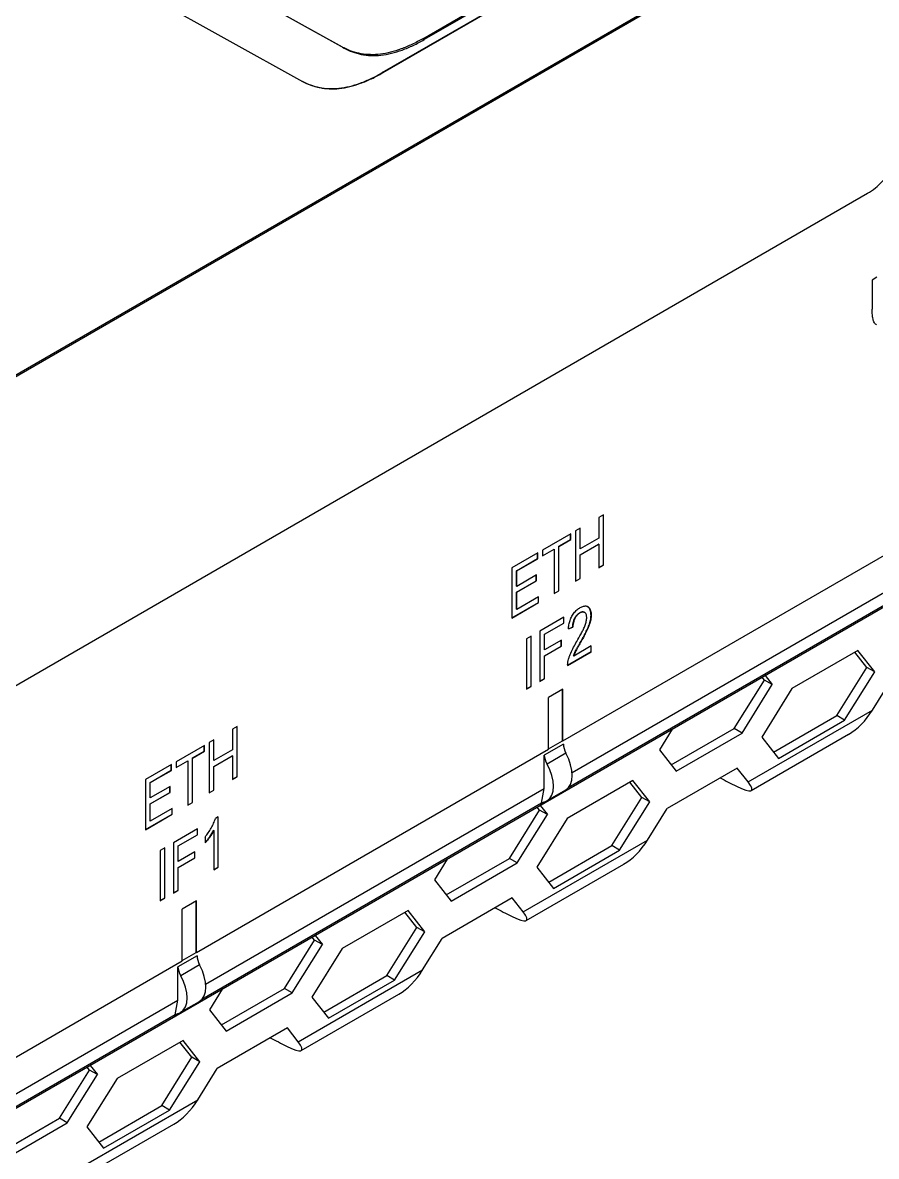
# Model space of a CAD drawing. Header units: millimetres. Extents: x 0 to 594, y 0 to 420.
# Drawn here: x 370.47 to 386.28, y 19.71 to 40.71 of the extents above; entities that cross this region are included whole.
import ezdxf

# ---------------------------------------------------------------- set-up
doc = ezdxf.new("R2010")
doc.units = ezdxf.units.MM
doc.header["$LTSCALE"] = 32.67
doc.layers.get('0').update_dxf_attribs({"linetype": 'CONTINUOUS'})
doc.layers.add('AUSFORMSCHRAEGEN', color=7, linetype='CONTINUOUS')
doc.layers.add('RUNDUNGEN', color=7, linetype='CONTINUOUS')

msp = doc.modelspace()

# ---------------------------------------------------------------- linework, layer by layer
at = {"color": 7, "linetype": 'CONTINUOUS'}
for p, q in [((377.88, 40.4086), (393.7796, 49.5881)), ((393.8078, 49.5718), (377.9083, 40.3922)), ((377.1305, 39.7799), (393.8078, 49.4085)), ((393.8149, 49.4044), (377.1375, 39.7758)), ((376.3949, 40.2516), (371.5104, 42.9612)), ((376.4232, 40.2353), (371.5388, 42.9448)), ((370.7608, 42.3325), (375.6525, 39.6188)), ((377.88, 40.4086), (377.9083, 40.3922)), ((376.3949, 40.2516), (376.4232, 40.2353)), ((377.1375, 39.7758), (377.1305, 39.7799)), ((375.6525, 39.6188), (375.6454, 39.6229)), ((386.2957, 35.9905), (386.2078, 35.9397)), ((386.2078, 35.9397), (386.2078, 35.4017)), ((381.2305, 31.5928), (381.1426, 31.5421)), ((381.1426, 31.5421), (381.1426, 31.1582)), ((381.227, 30.6633), (381.227, 31.5908)), ((381.2305, 30.6612), (381.2305, 31.5928)), ((380.799, 31.3437), (380.7111, 31.2929)), ((380.7111, 31.2929), (380.7111, 30.3613)), ((380.7955, 30.9619), (380.7955, 31.3416)), ((380.799, 30.9598), (380.799, 31.3437)), ((380.6232, 31.2422), (380.0992, 30.9397)), ((380.4011, 31.0087), (380.6197, 31.1349)), ((380.4046, 31.0067), (380.6232, 31.1329)), ((380.4774, 27.4055), (386.9296, 31.1306)), ((380.6197, 31.1349), (380.6197, 31.2401)), ((380.6232, 31.1329), (380.6197, 31.1349)), ((380.6232, 31.1329), (380.6232, 31.2422)), ((381.1426, 31.1582), (380.799, 30.9598)), ((380.0104, 30.8884), (379.5327, 30.6126)), ((380.0069, 30.7811), (380.0069, 30.8863)), ((380.0104, 30.7791), (380.0104, 30.8884)), ((380.0992, 30.8345), (380.3132, 30.958)), ((380.0992, 30.8304), (380.3167, 30.9559)), ((380.0992, 30.9397), (380.0992, 30.8304)), ((380.3167, 30.9559), (380.3132, 30.958)), ((380.3167, 30.9559), (380.3167, 30.1336)), ((380.4046, 31.0067), (380.4011, 31.0087)), ((380.4011, 30.1864), (380.4011, 31.0087)), ((380.4046, 30.1844), (380.4046, 31.0067)), ((380.7955, 30.8526), (381.1391, 31.051)), ((380.799, 30.9598), (380.7955, 30.9619)), ((380.799, 30.8505), (381.1426, 31.0489)), ((381.1426, 31.0489), (381.1391, 31.051)), ((381.1426, 31.0489), (381.1426, 30.6105)), ((379.617, 30.556), (380.0069, 30.7811)), ((379.6205, 30.554), (380.0104, 30.7791)), ((380.0104, 30.7791), (380.0069, 30.7811)), ((380.799, 30.8505), (380.7955, 30.8526)), ((380.7955, 30.4141), (380.7955, 30.8526)), ((380.799, 30.4121), (380.799, 30.8505)), ((381.1426, 30.6146), (381.227, 30.6633)), ((381.1426, 30.6105), (381.2305, 30.6612)), ((381.2305, 30.6612), (381.227, 30.6633)), ((379.5327, 30.6126), (379.5327, 29.681)), ((379.6205, 30.554), (379.617, 30.556)), ((379.617, 30.2698), (379.617, 30.556)), ((379.6205, 30.2677), (379.6205, 30.554)), ((379.9867, 30.4792), (379.6205, 30.2677)), ((379.9832, 30.3719), (379.9832, 30.4771)), ((379.9867, 30.3699), (379.9867, 30.4792)), ((379.617, 30.1605), (379.9832, 30.3719)), ((379.6205, 30.2677), (379.617, 30.2698)), ((379.6205, 30.1584), (379.9867, 30.3699)), ((379.9867, 30.3699), (379.9832, 30.3719)), ((380.7111, 30.3654), (380.7955, 30.4141)), ((380.7111, 30.3613), (380.799, 30.4121)), ((380.799, 30.4121), (380.7955, 30.4141)), ((379.6205, 30.1584), (379.617, 30.1605)), ((379.617, 29.843), (379.617, 30.1605)), ((379.6205, 29.841), (379.6205, 30.1584)), ((380.0262, 30.0752), (379.6205, 29.841)), ((380.0227, 29.9679), (380.0227, 30.0732)), ((380.0262, 29.9659), (380.0262, 30.0752)), ((380.3167, 30.1377), (380.4011, 30.1864)), ((380.3167, 30.1336), (380.4046, 30.1844)), ((380.4046, 30.1844), (380.4011, 30.1864)), ((379.5327, 29.6851), (380.0227, 29.9679)), ((379.5327, 29.681), (380.0262, 29.9659)), ((379.6205, 29.841), (379.617, 29.843)), ((380.0262, 29.9659), (380.0227, 29.9679)), ((380.4965, 29.6957), (380.0502, 29.4381)), ((380.4929, 29.5885), (380.4929, 29.6937)), ((380.4965, 29.5864), (380.4965, 29.6957)), ((380.0502, 29.4381), (380.0502, 28.5065)), ((380.1346, 29.3816), (380.4929, 29.5885)), ((380.1381, 29.3795), (380.4965, 29.5864)), ((380.4965, 29.5864), (380.4929, 29.5885)), ((380.5798, 29.4784), (380.6632, 29.5148)), ((380.5801, 29.4821), (380.6597, 29.5169)), ((380.6632, 29.5148), (380.6597, 29.5169)), ((379.8914, 29.3464), (379.8035, 29.2956)), ((379.8035, 29.2956), (379.8035, 28.364)), ((379.8879, 28.4168), (379.8879, 29.3443)), ((379.8914, 28.4148), (379.8914, 29.3464)), ((380.1381, 29.3795), (380.1346, 29.3816)), ((380.1346, 29.0914), (380.1346, 29.3816)), ((380.1381, 29.0894), (380.1381, 29.3795)), ((380.448, 29.2683), (380.1381, 29.0894)), ((380.4444, 29.161), (380.4444, 29.2662)), ((380.448, 29.159), (380.448, 29.2683)), ((380.8054, 29.2313), (380.8018, 29.2333)), ((380.1346, 28.9821), (380.4444, 29.161)), ((380.1381, 29.0894), (380.1346, 29.0914)), ((380.1381, 28.9801), (380.1346, 28.9821)), ((380.1346, 28.5593), (380.1346, 28.9821)), ((380.1381, 28.9801), (380.448, 29.159)), ((380.1381, 28.5572), (380.1381, 28.9801)), ((380.448, 29.159), (380.4444, 29.161)), ((380.564, 28.8072), (380.9988, 29.0582)), ((380.5641, 28.8031), (381.0024, 29.0562)), ((380.6767, 28.9775), (380.6732, 28.9795)), ((381.0024, 29.1655), (380.6767, 28.9775)), ((380.9988, 29.0582), (380.9988, 29.1634)), ((381.0024, 29.0562), (380.9988, 29.0582)), ((381.0024, 29.0562), (381.0024, 29.1655)), ((380.0502, 28.5106), (380.1346, 28.5593)), ((380.0502, 28.5065), (380.1381, 28.5572)), ((380.1381, 28.5572), (380.1346, 28.5593)), ((379.8035, 28.3681), (379.8879, 28.4168)), ((379.8035, 28.364), (379.8914, 28.4148)), ((379.8914, 28.4148), (379.8879, 28.4168)), ((380.4774, 28.3607), (380.2121, 28.2075)), ((380.4703, 27.4096), (380.4703, 28.3566)), ((380.4774, 27.4055), (380.4774, 28.3607)), ((380.2121, 27.2523), (380.2121, 28.2075)), ((374.4423, 27.6737), (374.3544, 27.6229)), ((374.3544, 27.6229), (374.3544, 27.2391)), ((374.4388, 26.7441), (374.4388, 27.6716)), ((374.4423, 26.7421), (374.4423, 27.6737)), ((373.835, 27.323), (373.311, 27.0205)), ((373.8314, 27.2158), (373.8314, 27.321)), ((373.835, 27.2137), (373.835, 27.323)), ((374.0108, 27.4245), (373.9229, 27.3738)), ((373.9229, 27.3738), (373.9229, 26.4422)), ((374.0072, 27.0427), (374.0072, 27.4225)), ((374.0108, 27.0407), (374.0108, 27.4245)), ((380.2121, 27.2605), (380.4703, 27.4096)), ((380.4774, 27.4055), (380.4703, 27.4096)), ((373.6128, 27.0896), (373.8314, 27.2158)), ((373.6164, 27.0875), (373.6128, 27.0896)), ((373.6128, 26.2673), (373.6128, 27.0896)), ((373.6164, 27.0875), (373.835, 27.2137)), ((373.6164, 26.2652), (373.6164, 27.0875)), ((373.6891, 23.4864), (380.2121, 27.2523)), ((373.835, 27.2137), (373.8314, 27.2158)), ((374.0072, 26.9334), (374.3509, 27.1318)), ((374.3544, 27.2391), (374.0108, 27.0407)), ((374.0108, 26.9314), (374.3544, 27.1298)), ((374.3544, 27.1298), (374.3509, 27.1318)), ((374.3544, 27.1298), (374.3544, 26.6913)), ((373.2222, 26.9692), (372.7444, 26.6934)), ((373.2186, 26.862), (373.2186, 26.9672)), ((373.2222, 26.8599), (373.2222, 26.9692)), ((373.311, 26.9153), (373.525, 27.0388)), ((373.311, 26.9112), (373.5285, 27.0368)), ((373.311, 27.0205), (373.311, 26.9112)), ((373.5285, 27.0368), (373.525, 27.0388)), ((373.5285, 27.0368), (373.5285, 26.2145)), ((374.0108, 27.0407), (374.0072, 27.0427)), ((374.0108, 26.9314), (374.0072, 26.9334)), ((374.0072, 26.495), (374.0072, 26.9334)), ((374.0108, 26.4929), (374.0108, 26.9314)), ((372.7444, 26.6934), (372.7444, 25.7618)), ((372.8288, 26.6369), (373.2186, 26.862)), ((372.8323, 26.6348), (373.2222, 26.8599)), ((373.2222, 26.8599), (373.2186, 26.862)), ((374.3544, 26.6954), (374.4388, 26.7441)), ((374.3544, 26.6913), (374.4423, 26.7421)), ((374.4423, 26.7421), (374.4388, 26.7441)), ((372.8323, 26.6348), (372.8288, 26.6369)), ((372.8288, 26.3506), (372.8288, 26.6369)), ((372.8288, 26.2413), (373.195, 26.4528)), ((372.8323, 26.3486), (372.8323, 26.6348)), ((373.1985, 26.56), (372.8323, 26.3486)), ((372.8323, 26.2393), (373.1985, 26.4507)), ((373.195, 26.4528), (373.195, 26.558)), ((373.1985, 26.4507), (373.195, 26.4528)), ((373.1985, 26.4507), (373.1985, 26.56)), ((373.9229, 26.4463), (374.0072, 26.495)), ((373.9229, 26.4422), (374.0108, 26.4929)), ((374.0108, 26.4929), (374.0072, 26.495)), ((380.5277, 26.4964), (380.1762, 26.2935)), ((372.8323, 26.3486), (372.8288, 26.3506)), ((372.8323, 26.2393), (372.8288, 26.2413)), ((372.8288, 25.9239), (372.8288, 26.2413)), ((373.5285, 26.2186), (373.6128, 26.2673)), ((373.5285, 26.2145), (373.6164, 26.2652)), ((373.6164, 26.2652), (373.6128, 26.2673)), ((372.7444, 25.7659), (373.2344, 26.0488)), ((372.7444, 25.7618), (373.238, 26.0468)), ((372.8323, 25.9218), (372.8323, 26.2393)), ((373.238, 26.156), (372.8323, 25.9218)), ((373.2344, 26.0488), (373.2344, 26.154)), ((373.238, 26.0468), (373.2344, 26.0488)), ((373.238, 26.0468), (373.238, 26.156)), ((372.8323, 25.9218), (372.8288, 25.9239)), ((374.0913, 26.0016), (374.0387, 25.9713)), ((374.0878, 25.0682), (374.0878, 25.9996)), ((374.0913, 25.0661), (374.0913, 26.0016)), ((373.7082, 25.7766), (373.262, 25.5189)), ((373.3464, 25.4624), (373.7047, 25.6693)), ((373.3499, 25.4604), (373.7082, 25.6673)), ((373.7047, 25.6693), (373.7047, 25.7745)), ((373.7082, 25.6673), (373.7047, 25.6693)), ((373.7082, 25.6673), (373.7082, 25.7766)), ((373.848, 25.6256), (373.848, 25.5163)), ((374.0102, 25.7479), (374.0067, 25.75)), ((374.0102, 25.7479), (374.0102, 25.0193)), ((373.1032, 25.4272), (373.0153, 25.3765)), ((373.0996, 24.4977), (373.0996, 25.4252)), ((373.1032, 24.4956), (373.1032, 25.4272)), ((373.262, 25.5189), (373.262, 24.5873)), ((373.3499, 25.4604), (373.3464, 25.4624)), ((373.3464, 25.1723), (373.3464, 25.4624)), ((373.3499, 25.1702), (373.3499, 25.4604)), ((373.0153, 25.3765), (373.0153, 24.4449)), ((373.3464, 25.063), (373.6562, 25.2419)), ((373.6598, 25.3491), (373.3499, 25.1702)), ((373.3499, 25.061), (373.6598, 25.2398)), ((373.6562, 25.2419), (373.6562, 25.3471)), ((373.6598, 25.2398), (373.6562, 25.2419)), ((373.6598, 25.2398), (373.6598, 25.3491)), ((373.3499, 25.1702), (373.3464, 25.1723)), ((373.3499, 25.061), (373.3464, 25.063)), ((373.3464, 24.6401), (373.3464, 25.063)), ((373.3499, 24.6381), (373.3499, 25.061)), ((374.0102, 25.0234), (374.0878, 25.0682)), ((374.0102, 25.0193), (374.0913, 25.0661)), ((374.0913, 25.0661), (374.0878, 25.0682)), ((373.262, 24.5914), (373.3464, 24.6401)), ((373.262, 24.5873), (373.3499, 24.6381)), ((373.3499, 24.6381), (373.3464, 24.6401)), ((373.0153, 24.449), (373.0996, 24.4977)), ((373.0153, 24.4449), (373.1032, 24.4956)), ((373.1032, 24.4956), (373.0996, 24.4977)), ((373.6891, 24.4415), (373.4238, 24.2884)), ((373.6821, 23.4904), (373.6821, 24.4375)), ((373.6891, 23.4864), (373.6891, 24.4415)), ((373.4238, 23.3332), (373.4238, 24.2884)), ((358.3889, 14.6528), (373.4238, 23.3332)), ((373.4238, 23.3413), (373.6821, 23.4904)), ((373.6891, 23.4864), (373.6821, 23.4904)), ((373.7395, 22.5772), (373.388, 22.3743))]:
    msp.add_line(p, q, dxfattribs=at)
for centre, radius, start, end in [((376.9272, 41.2112), 1.0973, 240.98421, 242.68445), ((386.3286, 35.188), 0.0876, 236.734, 240.00534), ((380.8933, 29.8242), 0.0804, 59.97062, 64.91766), ((380.8471, 29.7326), 0.0615, 53.63131, 59.98354), ((381.2487, 29.4363), 0.6702, 176.2532, 176.40042), ((380.7958, 28.809), 0.2318, 178.70314, 181.44409)]:
    msp.add_arc(centre, radius, start, end, dxfattribs=at)
for points, knots in [([(376.4232, 40.2353), (376.4721, 40.2081), (376.5756, 40.1607), (376.7423, 40.1138), (376.9203, 40.0925), (377.1081, 40.0989), (377.3034, 40.1345), (377.504, 40.1966), (377.7077, 40.2829), (377.8414, 40.3536), (377.9083, 40.3922)], [0, 0, 0, 0, 0.1074485, 0.2172149, 0.3308069, 0.4499406, 0.5762804, 0.7103763, 0.8518928, 1, 1, 1, 1]), ([(377.88, 40.4086), (377.8147, 40.3709), (377.6842, 40.3017), (377.4854, 40.2167), (377.2894, 40.1547), (377.0984, 40.1177), (376.9143, 40.1083), (376.7393, 40.1256), (376.5749, 40.1675), (376.4723, 40.2111), (376.4236, 40.2362)], [0, 0, 0, 0, 0.1476444, 0.2889057, 0.4229824, 0.5495209, 0.6689383, 0.7827547, 0.8926207, 1, 1, 1, 1]), ([(375.6454, 39.6229), (375.6944, 39.5957), (375.7978, 39.5483), (375.9645, 39.5014), (376.1425, 39.4801), (376.3303, 39.4865), (376.5256, 39.5222), (376.7262, 39.5843), (376.9299, 39.6706), (377.0636, 39.7412), (377.1305, 39.7799)], [0, 0, 0, 0, 0.1074476, 0.2172133, 0.3308053, 0.4499394, 0.57628, 0.7103767, 0.8518936, 1, 1, 1, 1]), ([(375.6525, 39.6188), (375.7014, 39.5916), (375.8049, 39.5442), (375.9716, 39.4973), (376.1496, 39.476), (376.3374, 39.4825), (376.5327, 39.5181), (376.7333, 39.5802), (376.937, 39.6665), (377.0706, 39.7372), (377.1375, 39.7758)], [0, 0, 0, 0, 0.1074476, 0.2172133, 0.3308053, 0.4499394, 0.57628, 0.7103767, 0.8518936, 1, 1, 1, 1]), ([(386.2806, 35.1148), (386.2719, 35.1204), (386.2562, 35.1358), (386.2397, 35.1655), (386.2279, 35.1997), (386.2164, 35.2504), (386.2089, 35.3182), (386.2078, 35.3734), (386.2078, 35.4017)], [0, 0, 0, 0, 0.1017206, 0.211555, 0.3310083, 0.4570824, 0.7217401, 1, 1, 1, 1]), ([(380.5799, 29.4801), (380.5816, 29.506), (380.5882, 29.5596), (380.6086, 29.6398), (380.637, 29.7056), (380.6677, 29.7545), (380.6939, 29.7884), (380.7223, 29.8185), (380.7523, 29.8441), (380.783, 29.8654), (380.8137, 29.8828), (380.8441, 29.8961), (380.8737, 29.904), (380.902, 29.9052), (380.9196, 29.9006), (380.9273, 29.897)], [0, 0, 0, 0, 0.1287313, 0.2667557, 0.4093663, 0.4815472, 0.5527534, 0.6212924, 0.6862964, 0.7478891, 0.8063272, 0.8611356, 0.9116359, 0.9575925, 1, 1, 1, 1]), ([(380.8018, 29.2333), (380.8186, 29.263), (380.8517, 29.3227), (380.8992, 29.4132), (380.9436, 29.5042), (380.9784, 29.5964), (380.9978, 29.687), (380.9991, 29.7708), (380.9819, 29.8423), (380.9535, 29.8796), (380.9367, 29.8915)], [0, 0, 0, 0, 0.1427453, 0.2854132, 0.4274661, 0.5662604, 0.6965303, 0.8133776, 0.9138552, 1, 1, 1, 1]), ([(380.9335, 29.8938), (380.9513, 29.8834), (380.9821, 29.8476), (381.002, 29.7765), (381.0022, 29.6923), (380.9838, 29.6005), (380.9492, 29.5068), (380.9043, 29.4142), (380.856, 29.3222), (380.8224, 29.2615), (380.8054, 29.2313)], [0, 0, 0, 0, 0.0853678, 0.1845895, 0.300688, 0.4308182, 0.570097, 0.7129055, 0.856414, 1, 1, 1, 1]), ([(380.6597, 29.5169), (380.6597, 29.5333), (380.6618, 29.5675), (380.6721, 29.6194), (380.6915, 29.6716), (380.7205, 29.7195), (380.757, 29.7587), (380.7917, 29.7819), (380.8193, 29.793), (380.8386, 29.7968), (380.8567, 29.7956), (380.8676, 29.7916), (380.8725, 29.789)], [0, 0, 0, 0, 0.1251972, 0.2608644, 0.4029572, 0.5482239, 0.6859133, 0.8086796, 0.8632708, 0.9125657, 0.9574372, 1, 1, 1, 1]), ([(380.8779, 29.7859), (380.8731, 29.7887), (380.8623, 29.7931), (380.8442, 29.7949), (380.8249, 29.7916), (380.7971, 29.7809), (380.7621, 29.7579), (380.7251, 29.7189), (380.6956, 29.6708), (380.6759, 29.6182), (380.6654, 29.5659), (380.6632, 29.5314), (380.6632, 29.5148)], [0, 0, 0, 0, 0.0425352, 0.087146, 0.1360209, 0.1902355, 0.3125818, 0.4501586, 0.5957599, 0.7383198, 0.8744308, 1, 1, 1, 1]), ([(380.7333, 29.2452), (380.7604, 29.292), (380.8002, 29.3627), (380.8499, 29.4585), (380.8776, 29.5195), (380.8954, 29.5691), (380.9064, 29.6059), (380.9142, 29.6421), (380.9182, 29.6772), (380.9179, 29.71), (380.9128, 29.7396), (380.9018, 29.7646), (380.8901, 29.7774), (380.8836, 29.7822)], [0, 0, 0, 0, 0.2760331, 0.4141218, 0.5506175, 0.6175423, 0.6830685, 0.7463682, 0.8064872, 0.8625603, 0.9134521, 0.95876, 1, 1, 1, 1]), ([(380.564, 28.8142), (380.5644, 28.8317), (380.5689, 28.8678), (380.5817, 28.9219), (380.5998, 28.9768), (380.6296, 29.0503), (380.6739, 29.1401), (380.7131, 29.2103), (380.7333, 29.2452)], [0, 0, 0, 0, 0.1125347, 0.2324859, 0.3567073, 0.4836417, 0.7412891, 1, 1, 1, 1]), ([(380.6732, 28.9795), (380.6808, 29.0017), (380.6987, 29.0455), (380.7317, 29.1085), (380.7665, 29.171), (380.79, 29.2126), (380.8018, 29.2333)], [0, 0, 0, 0, 0.2465057, 0.4971686, 0.7485442, 1, 1, 1, 1]), ([(380.8054, 29.2313), (380.7935, 29.2105), (380.77, 29.169), (380.7352, 29.1065), (380.7022, 29.0435), (380.6843, 28.9996), (380.6767, 28.9775)], [0, 0, 0, 0, 0.2514558, 0.5028314, 0.7534943, 1, 1, 1, 1]), ([(373.848, 25.6256), (373.8686, 25.6514), (373.9081, 25.7049), (373.9604, 25.79), (374.0058, 25.8784), (374.0299, 25.94), (374.0387, 25.9713)], [0, 0, 0, 0, 0.249644, 0.5021421, 0.7540985, 1, 1, 1, 1]), ([(373.848, 25.5223), (373.8632, 25.5392), (373.8924, 25.5748), (373.9472, 25.6495), (373.9851, 25.7085), (374.0067, 25.75)], [0, 0, 0, 0, 0.2459012, 0.4956598, 1, 1, 1, 1]), ([(374.0102, 25.7479), (373.9883, 25.7056), (373.9495, 25.6455), (373.8935, 25.5695), (373.8636, 25.5335), (373.848, 25.5163)], [0, 0, 0, 0, 0.5045926, 0.7543741, 1, 1, 1, 1])]:
    msp.add_open_spline(points, degree=3, knots=knots, dxfattribs=at)
at = {"layer": 'AUSFORMSCHRAEGEN', "color": 7, "linetype": 'CONTINUOUS'}
for p, q in [((380.6457, 26.8189), (386.8501, 30.4009)), ((386.7967, 30.1295), (380.5761, 26.5381)), ((385.9442, 29.0797), (384.7218, 28.374)), ((386.1077, 28.7668), (385.8871, 29.0467)), ((386.255, 28.6853), (385.9442, 29.0797)), ((385.5506, 27.8733), (386.1077, 28.7668)), ((386.255, 28.6853), (386.1077, 28.7668)), ((384.2102, 28.5302), (384.1686, 28.5831)), ((384.2257, 28.6161), (384.3575, 28.4488)), ((385.6957, 27.7882), (386.255, 28.6853)), ((386.2146, 27.9774), (386.5776, 28.5608)), ((383.6533, 27.6371), (384.2102, 28.5302)), ((383.7983, 27.552), (384.3575, 28.4488)), ((384.7218, 28.374), (384.1625, 27.4769)), ((384.3575, 28.4488), (384.2102, 28.5302)), ((383.9091, 26.6463), (386.2146, 27.9774)), ((384.3818, 27.1985), (385.5506, 27.8733)), ((384.4733, 27.0825), (385.6957, 27.7882)), ((385.6957, 27.7882), (385.5506, 27.8733)), ((382.5025, 27.6212), (382.2655, 27.241)), ((382.4849, 26.9625), (383.6533, 27.6371)), ((382.5763, 26.8464), (383.7983, 27.552)), ((383.7983, 27.552), (383.6533, 27.6371)), ((380.4861, 27.348), (380.1326, 27.1438)), ((384.1625, 27.4769), (384.4733, 27.0825)), ((380.1326, 26.5226), (380.1326, 27.1438)), ((380.5339, 27.1777), (380.1829, 26.9751)), ((382.2655, 27.241), (382.5763, 26.8464)), ((383.7078, 26.904), (382.4092, 26.1542)), ((383.9091, 26.6463), (383.7078, 26.904)), ((381.7755, 26.673), (380.5532, 25.9672)), ((382.0863, 26.2785), (381.7755, 26.673)), ((373.8575, 22.8997), (380.1326, 26.5226)), ((380.0792, 26.2512), (380.1326, 26.5226)), ((381.939, 26.36), (381.7184, 26.64)), ((380.0792, 26.2512), (373.7879, 22.619)), ((380.0707, 26.2271), (380.4274, 26.433)), ((380.1267, 26.2727), (380.1767, 26.2938)), ((381.382, 25.4666), (381.939, 26.36)), ((381.527, 25.3815), (382.0863, 26.2785)), ((382.0863, 26.2785), (381.939, 26.36)), ((379.4849, 25.2305), (380.0418, 26.1236)), ((379.63, 25.1454), (380.1891, 26.0422)), ((380.0418, 26.1236), (380.0002, 26.1765)), ((380.1891, 26.0422), (380.0418, 26.1236)), ((380.0573, 26.2095), (380.1891, 26.0422)), ((382.0463, 25.5708), (382.4092, 26.1542)), ((380.5532, 25.9672), (379.9939, 25.0701)), ((379.7407, 24.2397), (382.0463, 25.5708)), ((380.2132, 24.7918), (381.382, 25.4666)), ((381.527, 25.3815), (381.382, 25.4666)), ((378.3341, 25.2146), (378.0971, 24.8344)), ((378.3165, 24.5559), (379.4849, 25.2305)), ((379.63, 25.1454), (379.4849, 25.2305)), ((380.3046, 24.6757), (381.527, 25.3815)), ((378.4079, 24.4398), (379.63, 25.1454)), ((379.9939, 25.0701), (380.3046, 24.6757)), ((378.0971, 24.8344), (378.4079, 24.4398)), ((379.5394, 24.4974), (378.2408, 23.7476)), ((379.7407, 24.2397), (379.5394, 24.4974)), ((377.6069, 24.2662), (376.3845, 23.5605)), ((377.7704, 23.9533), (377.5498, 24.2332)), ((377.9177, 23.8718), (377.6069, 24.2662)), ((377.2133, 23.0598), (377.7704, 23.9533)), ((377.9177, 23.8718), (377.7704, 23.9533)), ((375.8734, 23.717), (375.8318, 23.7699)), ((375.8889, 23.8029), (376.0207, 23.6356)), ((377.3584, 22.9747), (377.9177, 23.8718)), ((377.8779, 23.1642), (378.2408, 23.7476)), ((375.3165, 22.8239), (375.8734, 23.717)), ((375.4616, 22.7388), (376.0207, 23.6356)), ((376.3845, 23.5605), (375.8252, 22.6634)), ((376.0207, 23.6356), (375.8734, 23.717)), ((373.6979, 23.4288), (373.3444, 23.2247)), ((373.3444, 22.6035), (373.3444, 23.2247)), ((373.7457, 23.2586), (373.3947, 23.0559)), ((375.5723, 21.8331), (377.8779, 23.1642)), ((376.0445, 22.385), (377.2133, 23.0598)), ((376.136, 22.269), (377.3584, 22.9747)), ((377.3584, 22.9747), (377.2133, 23.0598)), ((374.1657, 22.808), (373.9287, 22.4278)), ((374.1481, 22.1493), (375.3165, 22.8239)), ((374.2395, 22.0332), (375.4616, 22.7388)), ((375.4616, 22.7388), (375.3165, 22.8239)), ((366.5223, 18.6648), (373.3444, 22.6035)), ((373.2824, 22.3079), (373.6392, 22.5139)), ((373.291, 22.3321), (373.3444, 22.6035)), ((375.8252, 22.6634), (376.136, 22.269)), ((373.291, 22.3321), (366.4527, 18.384)), ((373.3385, 22.3535), (373.3885, 22.3747)), ((373.9287, 22.4278), (374.2395, 22.0332)), ((375.371, 22.0908), (374.0724, 21.341)), ((375.5723, 21.8331), (375.371, 22.0908)), ((373.4382, 21.8595), (372.2159, 21.1537)), ((373.749, 21.465), (373.4382, 21.8595)), ((373.6017, 21.5465), (373.3811, 21.8265)), ((373.0447, 20.6531), (373.6017, 21.5465)), ((373.1897, 20.568), (373.749, 21.465)), ((373.749, 21.465), (373.6017, 21.5465)), ((371.1481, 20.4173), (371.705, 21.3104)), ((371.2932, 20.3322), (371.8523, 21.229)), ((371.705, 21.3104), (371.6634, 21.3633)), ((371.8523, 21.229), (371.705, 21.3104)), ((371.7205, 21.3963), (371.8523, 21.229)), ((373.7095, 20.7576), (374.0724, 21.341)), ((372.2159, 21.1537), (371.6566, 20.2566)), ((371.4039, 19.4265), (373.7095, 20.7576)), ((371.8759, 19.9783), (373.0447, 20.6531)), ((373.1897, 20.568), (373.0447, 20.6531)), ((369.9797, 19.7427), (371.1481, 20.4173)), ((371.2932, 20.3322), (371.1481, 20.4173)), ((371.9673, 19.8622), (373.1897, 20.568)), ((370.0711, 19.6266), (371.2932, 20.3322)), ((371.6566, 20.2566), (371.9673, 19.8622))]:
    msp.add_line(p, q, dxfattribs=at)
for centre, major_axis, ratio, start_param, end_param in [((385.6286, 28.5997), (0.3963, 1.1483), 0.6593868, -2.4918931, -1.9038023), ((380.6583, 27.2432), (-0.1202, 0.2193), 0.5620467, 0.7978276, 1.5614613), ((380.314, 27.0444), (-0.13, 0.2136), 0.592263, 0.7716118, 1.5352455), ((380.2355, 27.0205), (-0.2885, 0.5262), 0.5620467, -3.1277911, -1.5801314), ((379.8685, 26.8086), (-0.3121, 0.5126), 0.592263, -3.1540069, -1.6063472), ((347.2547, 62.6742), (54.1298, -40.762), 0.1545321, -0.7299881, -0.7225942), ((383.1083, 27.1447), (0.8661, -0.6522), 0.1545321, 5.5605911, 6.8058074), ((380.2343, 26.0494), (-0.13, 0.2136), 0.592263, 6.1190328, 6.6090415), ((379.9725, 26.3337), (-0.078, 0.1281), 0.592263, -2.8157364, -2.5672031), ((381.4602, 26.1931), (0.3963, 1.1483), 0.6593868, -2.4918931, -1.9038023), ((343.0863, 60.2676), (54.1298, -40.762), 0.1545321, -0.7299881, -0.7225942), ((378.9399, 24.7381), (0.8661, -0.6522), 0.1545321, 5.5605911, 6.8058074), ((373.8701, 23.3241), (-0.1202, 0.2193), 0.5620467, 0.7978276, 1.5614613), ((373.5258, 23.1253), (-0.13, 0.2136), 0.592263, 0.7716118, 1.5352455), ((373.4473, 23.1013), (-0.2885, 0.5262), 0.5620467, -3.1277911, -1.5801314), ((377.2918, 23.7865), (0.3963, 1.1483), 0.6593868, -2.4918931, -1.9038023), ((373.0802, 22.8894), (-0.3121, 0.5126), 0.592263, -3.1540069, -1.6063472), ((373.4461, 22.1303), (-0.13, 0.2136), 0.592263, 6.1190328, 6.6090415), ((373.1842, 22.4145), (-0.078, 0.1281), 0.592263, -2.8157364, -2.5672031), ((338.918, 57.861), (54.1298, -40.762), 0.1545321, -0.7299881, -0.7225942), ((374.7715, 22.3315), (0.8661, -0.6522), 0.1545321, 5.5605911, 6.8058074), ((373.1234, 21.3799), (0.3963, 1.1483), 0.6593868, -2.4918931, -1.9038023)]:
    msp.add_ellipse(centre, major_axis=major_axis, ratio=ratio, start_param=start_param, end_param=end_param, dxfattribs=at)
at = {"layer": 'RUNDUNGEN', "color": 7, "linetype": 'CONTINUOUS'}
for p, q in [((386.0989, 43.2757), (366.2999, 31.8449)), ((386.1236, 43.2614), (366.3246, 31.8306)), ((366.3246, 26.1151), (386.1236, 37.5459)), ((389.4689, 31.6432), (361.4414, 15.4617)), ((383.9653, 26.4848), (385.7716, 27.5276)), ((379.797, 24.0782), (381.6032, 25.121)), ((375.6286, 21.6716), (377.4348, 22.7144)), ((371.4602, 19.265), (373.2665, 20.3078))]:
    msp.add_line(p, q, dxfattribs=at)
msp.add_open_spline([(386.1236, 37.5459), (386.224, 37.6039), (386.414, 37.7638), (386.6357, 38.0668), (386.7873, 38.4103), (386.8307, 38.6548), (386.8307, 38.7707)], degree=3, knots=[0, 0, 0, 0, 0.2372465, 0.4999991, 0.7627521, 1, 1, 1, 1], dxfattribs=at)

doc.saveas('drawing.dxf')
